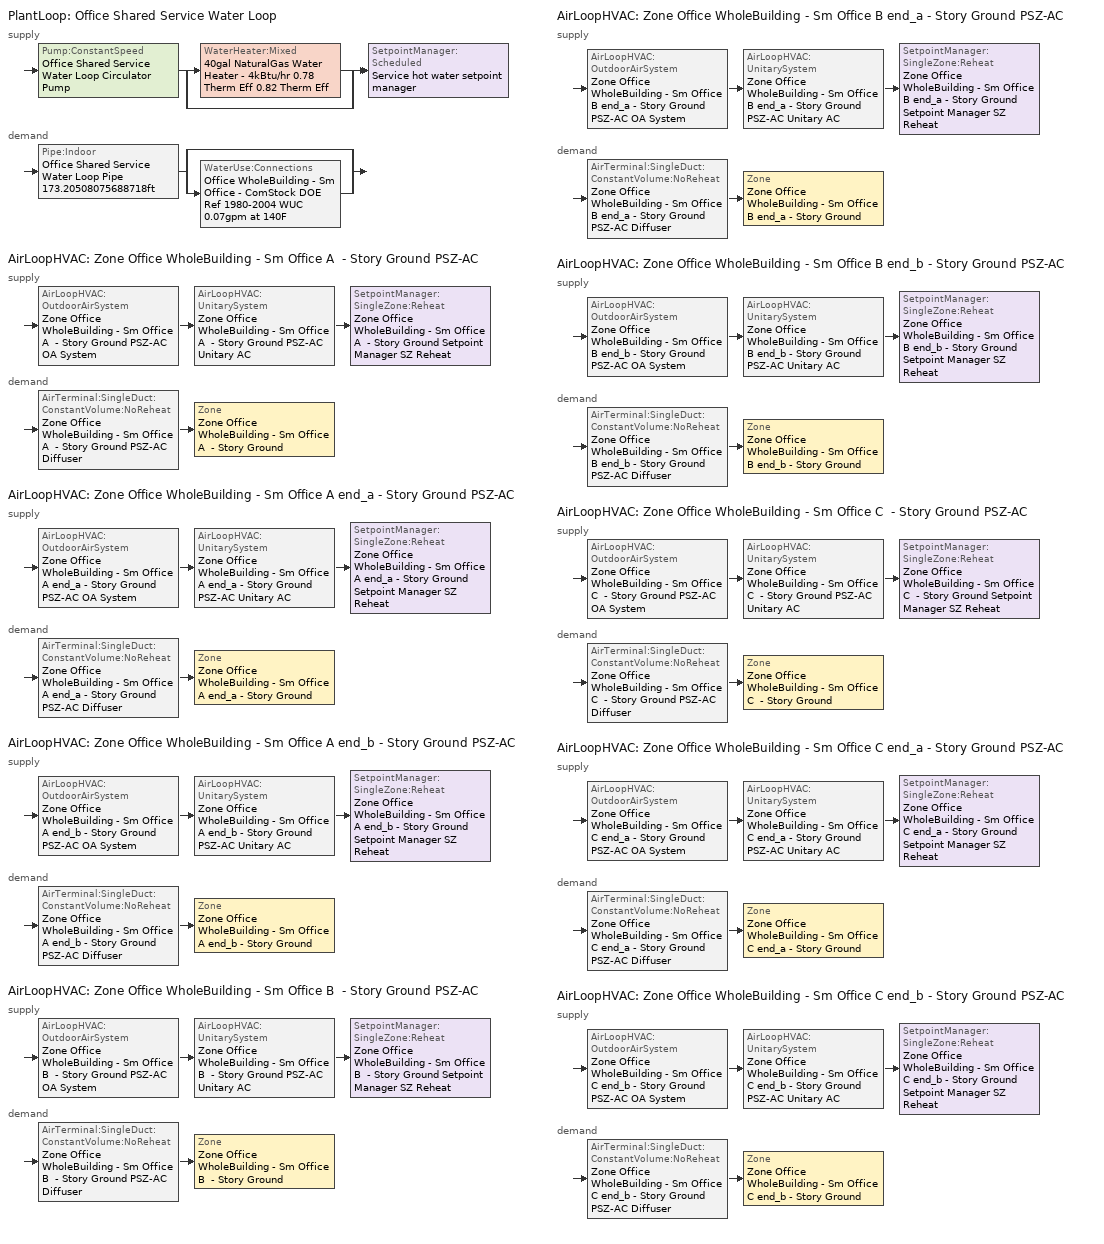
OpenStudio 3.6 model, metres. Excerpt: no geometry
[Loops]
PlantLoop 'Office Shared Service Water Loop'
 supply: Pump:ConstantSpeed 'Office Shared Service Water Loop Circulator Pump' > split
  | WaterHeater:Mixed '40gal NaturalGas Water Heater - 4kBtu/hr 0.78 Therm Eff 0.82 Therm Eff'
  | bypass
  join > SetpointManager:Scheduled 'Service hot water setpoint manager'
 demand: Pipe:Indoor 'Office Shared Service Water Loop Pipe 173.20508075688718ft' > split
  | bypass
  | WaterUse:Connections 'Office WholeBuilding - Sm Office - ComStock DOE Ref 1980-2004 WUC 0.07gpm at 140F'
AirLoopHVAC 'Zone Office WholeBuilding - Sm Office A  - Story Ground PSZ-AC'
 supply: AirLoopHVAC:OutdoorAirSystem 'Zone Office WholeBuilding - Sm Office A  - Story Ground PSZ-AC OA System' > AirLoopHVAC:UnitarySystem 'Zone Office WholeBuilding - Sm Office A  - Story Ground PSZ-AC Unitary AC' > SetpointManager:SingleZone:Reheat 'Zone Office WholeBuilding - Sm Office A  - Story Ground Setpoint Manager SZ Reheat'
 demand: AirTerminal:SingleDuct:ConstantVolume:NoReheat 'Zone Office WholeBuilding - Sm Office A  - Story Ground PSZ-AC Diffuser' > Zone 'Zone Office WholeBuilding - Sm Office A  - Story Ground'
AirLoopHVAC 'Zone Office WholeBuilding - Sm Office A end_a - Story Ground PSZ-AC'
 supply: AirLoopHVAC:OutdoorAirSystem 'Zone Office WholeBuilding - Sm Office A end_a - Story Ground PSZ-AC OA System' > AirLoopHVAC:UnitarySystem 'Zone Office WholeBuilding - Sm Office A end_a - Story Ground PSZ-AC Unitary AC' > SetpointManager:SingleZone:Reheat 'Zone Office WholeBuilding - Sm Office A end_a - Story Ground Setpoint Manager SZ Reheat'
 demand: AirTerminal:SingleDuct:ConstantVolume:NoReheat 'Zone Office WholeBuilding - Sm Office A end_a - Story Ground PSZ-AC Diffuser' > Zone 'Zone Office WholeBuilding - Sm Office A end_a - Story Ground'
AirLoopHVAC 'Zone Office WholeBuilding - Sm Office A end_b - Story Ground PSZ-AC'
 supply: AirLoopHVAC:OutdoorAirSystem 'Zone Office WholeBuilding - Sm Office A end_b - Story Ground PSZ-AC OA System' > AirLoopHVAC:UnitarySystem 'Zone Office WholeBuilding - Sm Office A end_b - Story Ground PSZ-AC Unitary AC' > SetpointManager:SingleZone:Reheat 'Zone Office WholeBuilding - Sm Office A end_b - Story Ground Setpoint Manager SZ Reheat'
 demand: AirTerminal:SingleDuct:ConstantVolume:NoReheat 'Zone Office WholeBuilding - Sm Office A end_b - Story Ground PSZ-AC Diffuser' > Zone 'Zone Office WholeBuilding - Sm Office A end_b - Story Ground'
AirLoopHVAC 'Zone Office WholeBuilding - Sm Office B  - Story Ground PSZ-AC'
 supply: AirLoopHVAC:OutdoorAirSystem 'Zone Office WholeBuilding - Sm Office B  - Story Ground PSZ-AC OA System' > AirLoopHVAC:UnitarySystem 'Zone Office WholeBuilding - Sm Office B  - Story Ground PSZ-AC Unitary AC' > SetpointManager:SingleZone:Reheat 'Zone Office WholeBuilding - Sm Office B  - Story Ground Setpoint Manager SZ Reheat'
 demand: AirTerminal:SingleDuct:ConstantVolume:NoReheat 'Zone Office WholeBuilding - Sm Office B  - Story Ground PSZ-AC Diffuser' > Zone 'Zone Office WholeBuilding - Sm Office B  - Story Ground'
AirLoopHVAC 'Zone Office WholeBuilding - Sm Office B end_a - Story Ground PSZ-AC'
 supply: AirLoopHVAC:OutdoorAirSystem 'Zone Office WholeBuilding - Sm Office B end_a - Story Ground PSZ-AC OA System' > AirLoopHVAC:UnitarySystem 'Zone Office WholeBuilding - Sm Office B end_a - Story Ground PSZ-AC Unitary AC' > SetpointManager:SingleZone:Reheat 'Zone Office WholeBuilding - Sm Office B end_a - Story Ground Setpoint Manager SZ Reheat'
 demand: AirTerminal:SingleDuct:ConstantVolume:NoReheat 'Zone Office WholeBuilding - Sm Office B end_a - Story Ground PSZ-AC Diffuser' > Zone 'Zone Office WholeBuilding - Sm Office B end_a - Story Ground'
AirLoopHVAC 'Zone Office WholeBuilding - Sm Office B end_b - Story Ground PSZ-AC'
 supply: AirLoopHVAC:OutdoorAirSystem 'Zone Office WholeBuilding - Sm Office B end_b - Story Ground PSZ-AC OA System' > AirLoopHVAC:UnitarySystem 'Zone Office WholeBuilding - Sm Office B end_b - Story Ground PSZ-AC Unitary AC' > SetpointManager:SingleZone:Reheat 'Zone Office WholeBuilding - Sm Office B end_b - Story Ground Setpoint Manager SZ Reheat'
 demand: AirTerminal:SingleDuct:ConstantVolume:NoReheat 'Zone Office WholeBuilding - Sm Office B end_b - Story Ground PSZ-AC Diffuser' > Zone 'Zone Office WholeBuilding - Sm Office B end_b - Story Ground'
AirLoopHVAC 'Zone Office WholeBuilding - Sm Office C  - Story Ground PSZ-AC'
 supply: AirLoopHVAC:OutdoorAirSystem 'Zone Office WholeBuilding - Sm Office C  - Story Ground PSZ-AC OA System' > AirLoopHVAC:UnitarySystem 'Zone Office WholeBuilding - Sm Office C  - Story Ground PSZ-AC Unitary AC' > SetpointManager:SingleZone:Reheat 'Zone Office WholeBuilding - Sm Office C  - Story Ground Setpoint Manager SZ Reheat'
 demand: AirTerminal:SingleDuct:ConstantVolume:NoReheat 'Zone Office WholeBuilding - Sm Office C  - Story Ground PSZ-AC Diffuser' > Zone 'Zone Office WholeBuilding - Sm Office C  - Story Ground'
AirLoopHVAC 'Zone Office WholeBuilding - Sm Office C end_a - Story Ground PSZ-AC'
 supply: AirLoopHVAC:OutdoorAirSystem 'Zone Office WholeBuilding - Sm Office C end_a - Story Ground PSZ-AC OA System' > AirLoopHVAC:UnitarySystem 'Zone Office WholeBuilding - Sm Office C end_a - Story Ground PSZ-AC Unitary AC' > SetpointManager:SingleZone:Reheat 'Zone Office WholeBuilding - Sm Office C end_a - Story Ground Setpoint Manager SZ Reheat'
 demand: AirTerminal:SingleDuct:ConstantVolume:NoReheat 'Zone Office WholeBuilding - Sm Office C end_a - Story Ground PSZ-AC Diffuser' > Zone 'Zone Office WholeBuilding - Sm Office C end_a - Story Ground'
AirLoopHVAC 'Zone Office WholeBuilding - Sm Office C end_b - Story Ground PSZ-AC'
 supply: AirLoopHVAC:OutdoorAirSystem 'Zone Office WholeBuilding - Sm Office C end_b - Story Ground PSZ-AC OA System' > AirLoopHVAC:UnitarySystem 'Zone Office WholeBuilding - Sm Office C end_b - Story Ground PSZ-AC Unitary AC' > SetpointManager:SingleZone:Reheat 'Zone Office WholeBuilding - Sm Office C end_b - Story Ground Setpoint Manager SZ Reheat'
 demand: AirTerminal:SingleDuct:ConstantVolume:NoReheat 'Zone Office WholeBuilding - Sm Office C end_b - Story Ground PSZ-AC Diffuser' > Zone 'Zone Office WholeBuilding - Sm Office C end_b - Story Ground'
[Construction]
Copper pipe 0.75in type L with 0.5in fiberglass batt: Fiberglass batt 0.5in, Copper pipe 0.75in type L
[Material] Roughness=Smooth; Thermal Absorptance=0.9; Solar Absorptance=0.7; Visible Absorptance=0.7
Name | Thickness {m} | Conductivity {W/m-K} | Density {kg/m3} | Specific Heat {J/kg-K}
Copper pipe 0.75in type L | 0.001143 | 386 | 8906.27 | 385.1856
Fiberglass batt 0.5in | 0.0127 | 0.0663448 | 11.2129 | 837.36
[Sizing:Zone] Zone Cooling Design Supply Air Temperature Input Method=SupplyAirTemperature; Zone Cooling Design Supply Air Temperature {C}=12.7778; Zone Cooling Design Supply Air Temperature Difference {deltaC}=11.11; Zone Heating Design Supply Air Temperature Input Method=SupplyAirTemperature; Zone Heating Design Supply Air Temperature {C}=50; Zone Heating Design Supply Air Temperature Difference {deltaC}=11.11; Zone Cooling Design Supply Air Humidity Ratio {kg-H2O/kg-air}=0.0085; Zone Heating Design Supply Air Humidity Ratio {kg-H2O/kg-air}=0.008; Cooling Design Air Flow Method=DesignDay; Heating Design Air Flow Method=DesignDay; Account for Dedicated Outdoor Air System=No; Dedicated Outdoor Air System Control Strategy=NeutralSupplyAir; Dedicated Outdoor Air Low Setpoint Temperature for Design {C}=autosize; Dedicated Outdoor Air High Setpoint Temperature for Design {C}=autosize; Zone Load Sizing Method=Sensible Load Only No Latent Load; Zone Latent Cooling Design Supply Air Humidity Ratio Input Method=HumidityRatioDifference; Zone Cooling Design Supply Air Humidity Ratio Difference {kgWater/kgDryAir}=0.005; Zone Latent Heating Design Supply Air Humidity Ratio Input Method=HumidityRatioDifference; Zone Humidification Design Supply Air Humidity Ratio Difference {kgWater/kgDryAir}=0.005
Zone Office WholeBuilding - Sm Office A end_a - Story Ground; Zone Office WholeBuilding - Sm Office B end_a - Story Ground; Zone Office WholeBuilding - Sm Office C end_a - Story Ground; Zone Office WholeBuilding - Sm Office A  - Story Ground; Zone Office WholeBuilding - Sm Office B  - Story Ground; Zone Office WholeBuilding - Sm Office C  - Story Ground; Zone Office WholeBuilding - Sm Office A end_b - Story Ground; Zone Office WholeBuilding - Sm Office B end_b - Story Ground; Zone Office WholeBuilding - Sm Office C end_b - Story Ground
[Zone equipment]
Zone Office WholeBuilding - Sm Office A end_a - Story Ground: Zone Office WholeBuilding - Sm Office A end_a - Story Ground PSZ-AC Diffuser
Zone Office WholeBuilding - Sm Office B end_a - Story Ground: Zone Office WholeBuilding - Sm Office B end_a - Story Ground PSZ-AC Diffuser
Zone Office WholeBuilding - Sm Office C end_a - Story Ground: Zone Office WholeBuilding - Sm Office C end_a - Story Ground PSZ-AC Diffuser
Zone Office WholeBuilding - Sm Office A  - Story Ground: Zone Office WholeBuilding - Sm Office A  - Story Ground PSZ-AC Diffuser
Zone Office WholeBuilding - Sm Office B  - Story Ground: Zone Office WholeBuilding - Sm Office B  - Story Ground PSZ-AC Diffuser
Zone Office WholeBuilding - Sm Office C  - Story Ground: Zone Office WholeBuilding - Sm Office C  - Story Ground PSZ-AC Diffuser
Zone Office WholeBuilding - Sm Office A end_b - Story Ground: Zone Office WholeBuilding - Sm Office A end_b - Story Ground PSZ-AC Diffuser
Zone Office WholeBuilding - Sm Office B end_b - Story Ground: Zone Office WholeBuilding - Sm Office B end_b - Story Ground PSZ-AC Diffuser
Zone Office WholeBuilding - Sm Office C end_b - Story Ground: Zone Office WholeBuilding - Sm Office C end_b - Story Ground PSZ-AC Diffuser
[WaterUse:Connections]
Office WholeBuilding - Sm Office - ComStock DOE Ref 1980-2004 WUC 0.07gpm at 140F: Drain Water Heat Exchanger Type=None; Drain Water Heat Exchanger Destination=Plant; Water Use Equipment Name 1=Office WholeBuilding - Sm Office - ComStock DOE Ref 1980-2004 Service Water Use 0.07gpm at 140F
[WaterUse:Equipment:Definition]
Office WholeBuilding - Sm Office - ComStock DOE Ref 1980-2004 Service Water Use Def 0.07gpm: Peak Flow Rate {m3/s}=4.30004e-06; Target Temperature Schedule=Mixed Water At Faucet Temp - 140F; Sensible Fraction Schedule=Fraction Sensible - 0.2; Latent Fraction Schedule=Fraction Latent - 0.05
[WaterUse:Equipment]
Office WholeBuilding - Sm Office - ComStock DOE Ref 1980-2004 Service Water Use 0.07gpm at 140F: Water Use Equipment Definition=Office WholeBuilding - Sm Office - ComStock DOE Ref 1980-2004 Service Water Use Def 0.07gpm; Flow Rate Fraction Schedule=OfficeSmall BLDG_SWH_SCH
[PlantLoop]
Office Shared Service Water Loop: Glycol Concentration=0; Maximum Loop Temperature {C}=60; Minimum Loop Temperature {C}=10; Plant Loop Volume {m3}=Autocalculate; Load Distribution Scheme=Optimal
[Sizing:Plant]
Office Shared Service Water Loop: Loop Type=Heating; Design Loop Exit Temperature {C}=60; Loop Design Temperature Difference {deltaC}=5; Sizing Option=NonCoincident; Zone Timesteps in Averaging Window=1; Coincident Sizing Factor Mode=None
[SetpointManager:Scheduled]
Service hot water setpoint manager: Control Variable=Temperature; Schedule=Service Water Loop Temp - 140F; Setpoint Node or NodeList=Office Shared Service Water Loop Supply Outlet Node
[Pump:ConstantSpeed]
Office Shared Service Water Loop Circulator Pump: Rated Flow Rate {m3/s}=autosize; Rated Pump Head {Pa}=29890.7; Rated Power Consumption {W}=autosize; Motor Efficiency=0.825; Fraction of Motor Inefficiencies to Fluid Stream=0; Pump Control Type=Intermittent; Design Power Sizing Method=PowerPerFlowPerPressure; Design Electric Power per Unit Flow Rate {W/(m3/s)}=348701.1; Design Shaft Power per Unit Flow Rate per Unit Head {W-s/m3-Pa}=1.28205
[WaterHeater:Mixed]
40gal NaturalGas Water Heater - 4kBtu/hr 0.78 Therm Eff 0.82 Therm Eff: Tank Volume {m3}=0.151416; Setpoint Temperature Schedule=Service Water Loop Temp - 140F; Deadband Temperature Difference {deltaC}=2; Maximum Temperature Limit {C}=60; Heater Control Type=Cycle; Heater Maximum Capacity {W}=1258.42; Heater Fuel Type=NaturalGas; Heater Thermal Efficiency=0.82; Off Cycle Parasitic Fuel Consumption Rate {W}=0; Off Cycle Parasitic Fuel Type=NaturalGas; Off Cycle Parasitic Heat Fraction to Tank=0; On Cycle Parasitic Fuel Consumption Rate {W}=0; On Cycle Parasitic Fuel Type=NaturalGas; On Cycle Parasitic Heat Fraction to Tank=0; Ambient Temperature Indicator=Schedule; Ambient Temperature Schedule=Water Heater Ambient Temp Schedule - 70.0f; Off Cycle Loss Coefficient to Ambient Temperature {W/K}=0.440263; On Cycle Loss Coefficient to Ambient Temperature {W/K}=0.440263; Use Side Effectiveness=1; Source Side Effectiveness=1; Use Side Design Flow Rate {m3/s}=autosize; Source Side Design Flow Rate {m3/s}=autosize; Indirect Water Heating Recovery Time {hr}=1.5; Source Side Flow Control Mode=IndirectHeatPrimarySetpoint
[WaterHeater:Sizing]
40gal NaturalGas Water Heater - 4kBtu/hr 0.78 Therm Eff 0.82 Therm Eff: Design Mode=PeakDraw; Time Storage Can Meet Peak Draw {hr}=0.538503; Time for Tank Recovery {hr}=0; Nominal Tank Volume for Autosizing Plant Connections {m3}=1
[Pipe:Indoor]
Office Shared Service Water Loop Pipe 173.20508075688718ft: Construction=Copper pipe 0.75in type L with 0.5in fiberglass batt; Environment Type=Schedule; Ambient Temperature Schedule=Temporary Pipe Indoor Ambient Temp 89.6F; Ambient Air Velocity Schedule=Office Shared Service Water Loop Piping Air Velocity - 0.67mph; Pipe Inside Diameter {m}=0.019939; Pipe Length {m}=52.7929
[AirLoopHVAC] Design Supply Air Flow Rate {m3/s}=autosize; Design Return Air Flow Fraction of Supply Air Flow=1
Name | Availability Schedule
Zone Office WholeBuilding - Sm Office A  - Story Ground PSZ-AC | Zone Office WholeBuilding - Sm Office A  - Story Ground PSZ-AC_constant_night_fan_schedule
Zone Office WholeBuilding - Sm Office A end_a - Story Ground PSZ-AC | Zone Office WholeBuilding - Sm Office A end_a - Story Ground PSZ-AC_constant_night_fan_schedule
Zone Office WholeBuilding - Sm Office A end_b - Story Ground PSZ-AC | Zone Office WholeBuilding - Sm Office A end_b - Story Ground PSZ-AC_constant_night_fan_schedule
Zone Office WholeBuilding - Sm Office B  - Story Ground PSZ-AC | Zone Office WholeBuilding - Sm Office B  - Story Ground PSZ-AC_constant_night_fan_schedule
Zone Office WholeBuilding - Sm Office B end_a - Story Ground PSZ-AC | Zone Office WholeBuilding - Sm Office B end_a - Story Ground PSZ-AC_constant_night_fan_schedule
Zone Office WholeBuilding - Sm Office B end_b - Story Ground PSZ-AC | Zone Office WholeBuilding - Sm Office B end_b - Story Ground PSZ-AC_constant_night_fan_schedule
Zone Office WholeBuilding - Sm Office C  - Story Ground PSZ-AC | Zone Office WholeBuilding - Sm Office C  - Story Ground PSZ-AC_constant_night_fan_schedule
Zone Office WholeBuilding - Sm Office C end_a - Story Ground PSZ-AC | Zone Office WholeBuilding - Sm Office C end_a - Story Ground PSZ-AC_constant_night_fan_schedule
Zone Office WholeBuilding - Sm Office C end_b - Story Ground PSZ-AC | Zone Office WholeBuilding - Sm Office C end_b - Story Ground PSZ-AC_constant_night_fan_schedule
[Sizing:System] Type of Load to Size On=Sensible; Design Outdoor Air Flow Rate {m3/s}=Autosize; Central Heating Maximum System Air Flow Ratio=1; Preheat Design Temperature {C}=7.22222; Preheat Design Humidity Ratio {kg-H2O/kg-Air}=0.008; Precool Design Temperature {C}=12.7778; Precool Design Humidity Ratio {kg-H2O/kg-Air}=0.008; Central Cooling Design Supply Air Temperature {C}=12.7778; Central Heating Design Supply Air Temperature {C}=50; Sizing Option=Coincident; 100% Outdoor Air in Cooling=No; 100% Outdoor Air in Heating=No; Central Cooling Design Supply Air Humidity Ratio {kg-H2O/kg-Air}=0.0085; Central Heating Design Supply Air Humidity Ratio {kg-H2O/kg-Air}=0.008; Cooling Design Air Flow Method=DesignDay; Heating Design Air Flow Method=DesignDay; System Outdoor Air Method=ZoneSum; Zone Maximum Outdoor Air Fraction=1; Cooling Supply Air Flow Rate Per Floor Area {m3/s-m2}=0.00996765; Cooling Fraction of Autosized Cooling Supply Air Flow Rate=1; Cooling Supply Air Flow Rate Per Unit Cooling Capacity {m3/s-W}=3.94755e-05; Heating Supply Air Flow Rate Per Floor Area {m3/s-m2}=0.00996765; Heating Fraction of Autosized Heating Supply Air Flow Rate=1; Heating Fraction of Autosized Cooling Supply Air Flow Rate=1; Heating Supply Air Flow Rate Per Unit Heating Capacity {m3/s-W}=3.15882e-05; Cooling Design Capacity Method=CoolingDesignCapacity; Cooling Design Capacity {W}=autosize; Cooling Design Capacity Per Floor Area {W/m2}=234.7; Fraction of Autosized Cooling Design Capacity=1; Heating Design Capacity Method=HeatingDesignCapacity; Heating Design Capacity {W}=autosize; Heating Design Capacity Per Floor Area {W/m2}=157; Fraction of Autosized Heating Design Capacity=1; Central Cooling Capacity Control Method=OnOff; Occupant Diversity=autosize
Zone Office WholeBuilding - Sm Office A  - Story Ground PSZ-AC; Zone Office WholeBuilding - Sm Office A end_a - Story Ground PSZ-AC; Zone Office WholeBuilding - Sm Office A end_b - Story Ground PSZ-AC; Zone Office WholeBuilding - Sm Office B  - Story Ground PSZ-AC; Zone Office WholeBuilding - Sm Office B end_a - Story Ground PSZ-AC; Zone Office WholeBuilding - Sm Office B end_b - Story Ground PSZ-AC; Zone Office WholeBuilding - Sm Office C  - Story Ground PSZ-AC; Zone Office WholeBuilding - Sm Office C end_a - Story Ground PSZ-AC; Zone Office WholeBuilding - Sm Office C end_b - Story Ground PSZ-AC
[SetpointManager:SingleZone:Reheat] Minimum Supply Air Temperature {C}=12.7778; Maximum Supply Air Temperature {C}=50
Name | Control Zone | Setpoint Node or NodeList
Zone Office WholeBuilding - Sm Office A  - Story Ground Setpoint Manager SZ Reheat | Zone Office WholeBuilding - Sm Office A  - Story Ground | Zone Office WholeBuilding - Sm Office A  - Story Ground PSZ-AC Supply Outlet Node
Zone Office WholeBuilding - Sm Office A end_a - Story Ground Setpoint Manager SZ Reheat | Zone Office WholeBuilding - Sm Office A end_a - Story Ground | Zone Office WholeBuilding - Sm Office A end_a - Story Ground PSZ-AC Supply Outlet Node
Zone Office WholeBuilding - Sm Office A end_b - Story Ground Setpoint Manager SZ Reheat | Zone Office WholeBuilding - Sm Office A end_b - Story Ground | Zone Office WholeBuilding - Sm Office A end_b - Story Ground PSZ-AC Supply Outlet Node
Zone Office WholeBuilding - Sm Office B  - Story Ground Setpoint Manager SZ Reheat | Zone Office WholeBuilding - Sm Office B  - Story Ground | Zone Office WholeBuilding - Sm Office B  - Story Ground PSZ-AC Supply Outlet Node
Zone Office WholeBuilding - Sm Office B end_a - Story Ground Setpoint Manager SZ Reheat | Zone Office WholeBuilding - Sm Office B end_a - Story Ground | Zone Office WholeBuilding - Sm Office B end_a - Story Ground PSZ-AC Supply Outlet Node
Zone Office WholeBuilding - Sm Office B end_b - Story Ground Setpoint Manager SZ Reheat | Zone Office WholeBuilding - Sm Office B end_b - Story Ground | Zone Office WholeBuilding - Sm Office B end_b - Story Ground PSZ-AC Supply Outlet Node
Zone Office WholeBuilding - Sm Office C  - Story Ground Setpoint Manager SZ Reheat | Zone Office WholeBuilding - Sm Office C  - Story Ground | Zone Office WholeBuilding - Sm Office C  - Story Ground PSZ-AC Supply Outlet Node
Zone Office WholeBuilding - Sm Office C end_a - Story Ground Setpoint Manager SZ Reheat | Zone Office WholeBuilding - Sm Office C end_a - Story Ground | Zone Office WholeBuilding - Sm Office C end_a - Story Ground PSZ-AC Supply Outlet Node
Zone Office WholeBuilding - Sm Office C end_b - Story Ground Setpoint Manager SZ Reheat | Zone Office WholeBuilding - Sm Office C end_b - Story Ground | Zone Office WholeBuilding - Sm Office C end_b - Story Ground PSZ-AC Supply Outlet Node
[Coil:Heating:Gas] Availability Schedule=Always On Discrete; Gas Burner Efficiency=0.8; Nominal Capacity {W}=AutoSize; Parasitic Electric Load {W}=0; Parasitic Gas Load {W}=0
Zone Office WholeBuilding - Sm Office A  - Story Ground PSZ-AC Gas Htg Coil 54kBtu/hr 0.8 Thermal Eff; Zone Office WholeBuilding - Sm Office A end_a - Story Ground PSZ-AC Gas Htg Coil 17kBtu/hr 0.8 Thermal Eff; Zone Office WholeBuilding - Sm Office A end_b - Story Ground PSZ-AC Gas Htg Coil 16kBtu/hr 0.8 Thermal Eff; Zone Office WholeBuilding - Sm Office B  - Story Ground PSZ-AC Gas Htg Coil 163kBtu/hr 0.8 Thermal Eff; Zone Office WholeBuilding - Sm Office B end_a - Story Ground PSZ-AC Gas Htg Coil 55kBtu/hr 0.8 Thermal Eff; Zone Office WholeBuilding - Sm Office B end_b - Story Ground PSZ-AC Gas Htg Coil 51kBtu/hr 0.8 Thermal Eff; Zone Office WholeBuilding - Sm Office C  - Story Ground PSZ-AC Gas Htg Coil 52kBtu/hr 0.8 Thermal Eff; Zone Office WholeBuilding - Sm Office C end_a - Story Ground PSZ-AC Gas Htg Coil 17kBtu/hr 0.8 Thermal Eff; Zone Office WholeBuilding - Sm Office C end_b - Story Ground PSZ-AC Gas Htg Coil 16kBtu/hr 0.8 Thermal Eff
[Coil:Heating:Electric] Availability Schedule=Always Off Discrete; Efficiency=1; Nominal Capacity {W}=0
Zone Office WholeBuilding - Sm Office A  - Story Ground PSZ-AC No Heat; Zone Office WholeBuilding - Sm Office A end_a - Story Ground PSZ-AC No Heat; Zone Office WholeBuilding - Sm Office A end_b - Story Ground PSZ-AC No Heat; Zone Office WholeBuilding - Sm Office B  - Story Ground PSZ-AC No Heat; Zone Office WholeBuilding - Sm Office B end_a - Story Ground PSZ-AC No Heat; Zone Office WholeBuilding - Sm Office B end_b - Story Ground PSZ-AC No Heat; Zone Office WholeBuilding - Sm Office C  - Story Ground PSZ-AC No Heat; Zone Office WholeBuilding - Sm Office C end_a - Story Ground PSZ-AC No Heat; Zone Office WholeBuilding - Sm Office C end_b - Story Ground PSZ-AC No Heat
[Coil:Cooling:DX:SingleSpeed] Availability Schedule=Always On Discrete; Rated Total Cooling Capacity {W}=autosize; Rated Sensible Heat Ratio=autosize; Rated Air Flow Rate {m3/s}=autosize; Rated Evaporator Fan Power Per Volume Flow Rate 2017 {W/(m3/s)}=773.3; Rated Evaporator Fan Power Per Volume Flow Rate 2023 {W/(m3/s)}=934.4; Total Cooling Capacity Function of Temperature Curve=CoilClgDXQRatio_fTwbToadbSI; Total Cooling Capacity Function of Flow Fraction Curve=CoilClgDXSnglQRatio_fCFMRatio; Energy Input Ratio Function of Temperature Curve=CoilClgDXEIRRatio_fTwbToadbSI; Energy Input Ratio Function of Flow Fraction Curve=CoilClgDXSnglEIRRatio_fCFMRatio; Part Load Fraction Correlation Curve=CoilClgDXEIRRatio_fQFrac; Minimum Outdoor Dry-Bulb Temperature for Compressor Operation {C}=-25; Nominal Time for Condensate Removal to Begin {s}=0; Ratio of Initial Moisture Evaporation Rate and Steady State Latent Capacity=0; Maximum Cycling Rate {cycles/hr}=0; Latent Capacity Time Constant {s}=0; Condenser Type=AirCooled; Evaporative Condenser Effectiveness=0.9; Evaporative Condenser Air Flow Rate {m3/s}=autosize; Evaporative Condenser Pump Rated Power Consumption {W}=autosize; Crankcase Heater Capacity {W}=0; Maximum Outdoor Dry-Bulb Temperature for Crankcase Heater Operation {C}=10; Basin Heater Capacity {W/K}=0; Basin Heater Setpoint Temperature {C}=2
Name | Rated COP {W/W}
Zone Office WholeBuilding - Sm Office A  - Story Ground PSZ-AC 1spd DX AC Clg Coil 30kBtu/hr 9.7SEER 31kBtu/hr 13.0SEER; Zone Office WholeBuilding - Sm Office A end_a - Story Ground PSZ-AC 1spd DX AC Clg Coil 9kBtu/hr 9.7SEER 10kBtu/hr 13.0SEER; Zone Office WholeBuilding - Sm Office A end_b - Story Ground PSZ-AC 1spd DX AC Clg Coil 9kBtu/hr 9.7SEER 9kBtu/hr 13.0SEER; Zone Office WholeBuilding - Sm Office B end_a - Story Ground PSZ-AC 1spd DX AC Clg Coil 30kBtu/hr 9.7SEER 31kBtu/hr 13.0SEER; Zone Office WholeBuilding - Sm Office B end_b - Story Ground PSZ-AC 1spd DX AC Clg Coil 29kBtu/hr 9.7SEER 30kBtu/hr 13.0SEER; Zone Office WholeBuilding - Sm Office C  - Story Ground PSZ-AC 1spd DX AC Clg Coil 29kBtu/hr 9.7SEER 30kBtu/hr 13.0SEER; Zone Office WholeBuilding - Sm Office C end_a - Story Ground PSZ-AC 1spd DX AC Clg Coil 9kBtu/hr 9.7SEER 10kBtu/hr 13.0SEER; Zone Office WholeBuilding - Sm Office C end_b - Story Ground PSZ-AC 1spd DX AC Clg Coil 9kBtu/hr 9.7SEER 9kBtu/hr 13.0SEER | 3.91157
Zone Office WholeBuilding - Sm Office B  - Story Ground PSZ-AC 1spd DX AC Clg Coil 91kBtu/hr 8.9EER 98kBtu/hr 10.1EER | 3.49917
[Fan:OnOff] Availability Schedule=Always On Discrete; Pressure Rise {Pa}=622.722; Maximum Flow Rate {m3/s}=autosize; Motor In Airstream Fraction=1
Name | Fan Total Efficiency | Motor Efficiency | Fan Power Ratio Function of Speed Ratio Curve | Fan Efficiency Ratio Function of Speed Ratio Curve
Zone Office WholeBuilding - Sm Office A  - Story Ground PSZ-AC Fan | 0.53625 | 0.825 | Fan On Off Power Curve | Fan On Off Efficiency Curve
Zone Office WholeBuilding - Sm Office A end_a - Story Ground PSZ-AC Fan | 0.53625 | 0.825 | Fan On Off Power Curve 1 | Fan On Off Efficiency Curve 1
Zone Office WholeBuilding - Sm Office A end_b - Story Ground PSZ-AC Fan | 0.53625 | 0.825 | Fan On Off Power Curve 2 | Fan On Off Efficiency Curve 2
Zone Office WholeBuilding - Sm Office B  - Story Ground PSZ-AC Fan | 0.546 | 0.84 | Fan On Off Power Curve 3 | Fan On Off Efficiency Curve 3
Zone Office WholeBuilding - Sm Office B end_a - Story Ground PSZ-AC Fan | 0.53625 | 0.825 | Fan On Off Power Curve 4 | Fan On Off Efficiency Curve 4
Zone Office WholeBuilding - Sm Office B end_b - Story Ground PSZ-AC Fan | 0.53625 | 0.825 | Fan On Off Power Curve 5 | Fan On Off Efficiency Curve 5
Zone Office WholeBuilding - Sm Office C  - Story Ground PSZ-AC Fan | 0.53625 | 0.825 | Fan On Off Power Curve 6 | Fan On Off Efficiency Curve 6
Zone Office WholeBuilding - Sm Office C end_a - Story Ground PSZ-AC Fan | 0.53625 | 0.825 | Fan On Off Power Curve 7 | Fan On Off Efficiency Curve 7
Zone Office WholeBuilding - Sm Office C end_b - Story Ground PSZ-AC Fan | 0.53625 | 0.825 | Fan On Off Power Curve 8 | Fan On Off Efficiency Curve 8
[AirLoopHVAC:UnitarySystem] Control Type=Load; Dehumidification Control Type=None; Availability Schedule=Always On Discrete; Fan Placement=DrawThrough; DX Heating Coil Sizing Ratio=1; Use DOAS DX Cooling Coil=No; DOAS DX Cooling Coil Leaving Minimum Air Temperature {C}=2; Latent Load Control=SensibleOnlyLoadControl; Supply Air Flow Rate During Cooling Operation {m3/s}=Autosize; Supply Air Flow Rate During Heating Operation {m3/s}=Autosize; Supply Air Flow Rate When No Cooling or Heating is Required {m3/s}=Autosize; Maximum Supply Air Temperature {C}=80; Maximum Outdoor Dry-Bulb Temperature for Supplemental Heater Operation {C}=21; Maximum Cycling Rate {cycles/hr}=2.5; Heat Pump Time Constant {s}=60; Fraction of On-Cycle Power Use=0.01; Heat Pump Fan Delay Time {s}=60; Ancilliary On-Cycle Electric Power {W}=0; Ancilliary Off-Cycle Electric Power {W}=0
Name | Controlling Zone or Thermostat Location | Supply Fan | Supply Air Fan Operating Mode Schedule | Heating Coil | Cooling Coil | Supplemental Heating Coil
Zone Office WholeBuilding - Sm Office A  - Story Ground PSZ-AC Unitary AC | Zone Office WholeBuilding - Sm Office A  - Story Ground | Zone Office WholeBuilding - Sm Office A  - Story Ground PSZ-AC Fan | Zone Office WholeBuilding - Sm Office A  - Story Ground PSZ-AC_constant_night_fan_schedule | Zone Office WholeBuilding - Sm Office A  - Story Ground PSZ-AC Gas Htg Coil 54kBtu/hr 0.8 Thermal Eff | Zone Office WholeBuilding - Sm Office A  - Story Ground PSZ-AC 1spd DX AC Clg Coil 30kBtu/hr 9.7SEER 31kBtu/hr 13.0SEER | Zone Office WholeBuilding - Sm Office A  - Story Ground PSZ-AC No Heat
Zone Office WholeBuilding - Sm Office A end_a - Story Ground PSZ-AC Unitary AC | Zone Office WholeBuilding - Sm Office A end_a - Story Ground | Zone Office WholeBuilding - Sm Office A end_a - Story Ground PSZ-AC Fan | Zone Office WholeBuilding - Sm Office A end_a - Story Ground PSZ-AC_constant_night_fan_schedule | Zone Office WholeBuilding - Sm Office A end_a - Story Ground PSZ-AC Gas Htg Coil 17kBtu/hr 0.8 Thermal Eff | Zone Office WholeBuilding - Sm Office A end_a - Story Ground PSZ-AC 1spd DX AC Clg Coil 9kBtu/hr 9.7SEER 10kBtu/hr 13.0SEER | Zone Office WholeBuilding - Sm Office A end_a - Story Ground PSZ-AC No Heat
Zone Office WholeBuilding - Sm Office A end_b - Story Ground PSZ-AC Unitary AC | Zone Office WholeBuilding - Sm Office A end_b - Story Ground | Zone Office WholeBuilding - Sm Office A end_b - Story Ground PSZ-AC Fan | Zone Office WholeBuilding - Sm Office A end_b - Story Ground PSZ-AC_constant_night_fan_schedule | Zone Office WholeBuilding - Sm Office A end_b - Story Ground PSZ-AC Gas Htg Coil 16kBtu/hr 0.8 Thermal Eff | Zone Office WholeBuilding - Sm Office A end_b - Story Ground PSZ-AC 1spd DX AC Clg Coil 9kBtu/hr 9.7SEER 9kBtu/hr 13.0SEER | Zone Office WholeBuilding - Sm Office A end_b - Story Ground PSZ-AC No Heat
Zone Office WholeBuilding - Sm Office B  - Story Ground PSZ-AC Unitary AC | Zone Office WholeBuilding - Sm Office B  - Story Ground | Zone Office WholeBuilding - Sm Office B  - Story Ground PSZ-AC Fan | Zone Office WholeBuilding - Sm Office B  - Story Ground PSZ-AC_constant_night_fan_schedule | Zone Office WholeBuilding - Sm Office B  - Story Ground PSZ-AC Gas Htg Coil 163kBtu/hr 0.8 Thermal Eff | Zone Office WholeBuilding - Sm Office B  - Story Ground PSZ-AC 1spd DX AC Clg Coil 91kBtu/hr 8.9EER 98kBtu/hr 10.1EER | Zone Office WholeBuilding - Sm Office B  - Story Ground PSZ-AC No Heat
Zone Office WholeBuilding - Sm Office B end_a - Story Ground PSZ-AC Unitary AC | Zone Office WholeBuilding - Sm Office B end_a - Story Ground | Zone Office WholeBuilding - Sm Office B end_a - Story Ground PSZ-AC Fan | Zone Office WholeBuilding - Sm Office B end_a - Story Ground PSZ-AC_constant_night_fan_schedule | Zone Office WholeBuilding - Sm Office B end_a - Story Ground PSZ-AC Gas Htg Coil 55kBtu/hr 0.8 Thermal Eff | Zone Office WholeBuilding - Sm Office B end_a - Story Ground PSZ-AC 1spd DX AC Clg Coil 30kBtu/hr 9.7SEER 31kBtu/hr 13.0SEER | Zone Office WholeBuilding - Sm Office B end_a - Story Ground PSZ-AC No Heat
Zone Office WholeBuilding - Sm Office B end_b - Story Ground PSZ-AC Unitary AC | Zone Office WholeBuilding - Sm Office B end_b - Story Ground | Zone Office WholeBuilding - Sm Office B end_b - Story Ground PSZ-AC Fan | Zone Office WholeBuilding - Sm Office B end_b - Story Ground PSZ-AC_constant_night_fan_schedule | Zone Office WholeBuilding - Sm Office B end_b - Story Ground PSZ-AC Gas Htg Coil 51kBtu/hr 0.8 Thermal Eff | Zone Office WholeBuilding - Sm Office B end_b - Story Ground PSZ-AC 1spd DX AC Clg Coil 29kBtu/hr 9.7SEER 30kBtu/hr 13.0SEER | Zone Office WholeBuilding - Sm Office B end_b - Story Ground PSZ-AC No Heat
Zone Office WholeBuilding - Sm Office C  - Story Ground PSZ-AC Unitary AC | Zone Office WholeBuilding - Sm Office C  - Story Ground | Zone Office WholeBuilding - Sm Office C  - Story Ground PSZ-AC Fan | Zone Office WholeBuilding - Sm Office C  - Story Ground PSZ-AC_constant_night_fan_schedule | Zone Office WholeBuilding - Sm Office C  - Story Ground PSZ-AC Gas Htg Coil 52kBtu/hr 0.8 Thermal Eff | Zone Office WholeBuilding - Sm Office C  - Story Ground PSZ-AC 1spd DX AC Clg Coil 29kBtu/hr 9.7SEER 30kBtu/hr 13.0SEER | Zone Office WholeBuilding - Sm Office C  - Story Ground PSZ-AC No Heat
Zone Office WholeBuilding - Sm Office C end_a - Story Ground PSZ-AC Unitary AC | Zone Office WholeBuilding - Sm Office C end_a - Story Ground | Zone Office WholeBuilding - Sm Office C end_a - Story Ground PSZ-AC Fan | Zone Office WholeBuilding - Sm Office C end_a - Story Ground PSZ-AC_constant_night_fan_schedule | Zone Office WholeBuilding - Sm Office C end_a - Story Ground PSZ-AC Gas Htg Coil 17kBtu/hr 0.8 Thermal Eff | Zone Office WholeBuilding - Sm Office C end_a - Story Ground PSZ-AC 1spd DX AC Clg Coil 9kBtu/hr 9.7SEER 10kBtu/hr 13.0SEER | Zone Office WholeBuilding - Sm Office C end_a - Story Ground PSZ-AC No Heat
Zone Office WholeBuilding - Sm Office C end_b - Story Ground PSZ-AC Unitary AC | Zone Office WholeBuilding - Sm Office C end_b - Story Ground | Zone Office WholeBuilding - Sm Office C end_b - Story Ground PSZ-AC Fan | Zone Office WholeBuilding - Sm Office C end_b - Story Ground PSZ-AC_constant_night_fan_schedule | Zone Office WholeBuilding - Sm Office C end_b - Story Ground PSZ-AC Gas Htg Coil 16kBtu/hr 0.8 Thermal Eff | Zone Office WholeBuilding - Sm Office C end_b - Story Ground PSZ-AC 1spd DX AC Clg Coil 9kBtu/hr 9.7SEER 9kBtu/hr 13.0SEER | Zone Office WholeBuilding - Sm Office C end_b - Story Ground PSZ-AC No Heat
[Controller:OutdoorAir] Minimum Outdoor Air Flow Rate {m3/s}=autosize; Maximum Outdoor Air Flow Rate {m3/s}=Autosize; Economizer Control Type=FixedDryBulb; Economizer Control Action Type=ModulateFlow; Economizer Maximum Limit Dry-Bulb Temperature {C}=28; Economizer Maximum Limit Enthalpy {J/kg}=64000; Lockout Type=LockoutWithCompressor; Minimum Limit Type=FixedMinimum; High Humidity Control=No; Heat Recovery Bypass Control Type=BypassWhenWithinEconomizerLimits
Name | Minimum Outdoor Air Schedule | Maximum Fraction of Outdoor Air Schedule | Controller Mechanical Ventilation
Zone Office WholeBuilding - Sm Office A  - Story Ground PSZ-AC OA System Controller | Zone Office WholeBuilding - Sm Office A  - Story Ground PSZ-AC_night_ventcycle_schedule | ZoneOfficeWholeBuildingSmOfficeAStoryGroundPSZACmaxOASch | Controller Mechanical Ventilation 1
Zone Office WholeBuilding - Sm Office A end_a - Story Ground PSZ-AC OA System Controller | Zone Office WholeBuilding - Sm Office A end_a - Story Ground PSZ-AC_night_ventcycle_schedule | ZoneOfficeWholeBuildingSmOfficeAendaStoryGroundPSZACmaxOASch | Controller Mechanical Ventilation 2
Zone Office WholeBuilding - Sm Office A end_b - Story Ground PSZ-AC OA System Controller | Zone Office WholeBuilding - Sm Office A end_b - Story Ground PSZ-AC_night_ventcycle_schedule | ZoneOfficeWholeBuildingSmOfficeAendbStoryGroundPSZACmaxOASch | Controller Mechanical Ventilation 3
Zone Office WholeBuilding - Sm Office B  - Story Ground PSZ-AC OA System Controller | Zone Office WholeBuilding - Sm Office B  - Story Ground PSZ-AC_night_ventcycle_schedule | ZoneOfficeWholeBuildingSmOfficeBStoryGroundPSZACmaxOASch | Controller Mechanical Ventilation 4
Zone Office WholeBuilding - Sm Office B end_a - Story Ground PSZ-AC OA System Controller | Zone Office WholeBuilding - Sm Office B end_a - Story Ground PSZ-AC_night_ventcycle_schedule | ZoneOfficeWholeBuildingSmOfficeBendaStoryGroundPSZACmaxOASch | Controller Mechanical Ventilation 5
Zone Office WholeBuilding - Sm Office B end_b - Story Ground PSZ-AC OA System Controller | Zone Office WholeBuilding - Sm Office B end_b - Story Ground PSZ-AC_night_ventcycle_schedule | ZoneOfficeWholeBuildingSmOfficeBendbStoryGroundPSZACmaxOASch | Controller Mechanical Ventilation 6
Zone Office WholeBuilding - Sm Office C  - Story Ground PSZ-AC OA System Controller | Zone Office WholeBuilding - Sm Office C  - Story Ground PSZ-AC_night_ventcycle_schedule | ZoneOfficeWholeBuildingSmOfficeCStoryGroundPSZACmaxOASch | Controller Mechanical Ventilation 7
Zone Office WholeBuilding - Sm Office C end_a - Story Ground PSZ-AC OA System Controller | Zone Office WholeBuilding - Sm Office C end_a - Story Ground PSZ-AC_night_ventcycle_schedule | ZoneOfficeWholeBuildingSmOfficeCendaStoryGroundPSZACmaxOASch | Controller Mechanical Ventilation 8
Zone Office WholeBuilding - Sm Office C end_b - Story Ground PSZ-AC OA System Controller | Zone Office WholeBuilding - Sm Office C end_b - Story Ground PSZ-AC_night_ventcycle_schedule | ZoneOfficeWholeBuildingSmOfficeCendbStoryGroundPSZACmaxOASch | Controller Mechanical Ventilation 9
[Controller:MechanicalVentilation] Availability Schedule=Always On Discrete
Controller Mechanical Ventilation 1; Controller Mechanical Ventilation 2; Controller Mechanical Ventilation 3; Controller Mechanical Ventilation 4; Controller Mechanical Ventilation 5; Controller Mechanical Ventilation 6; Controller Mechanical Ventilation 7; Controller Mechanical Ventilation 8; Controller Mechanical Ventilation 9
[AirLoopHVAC:OutdoorAirSystem]
Name | Controller
Zone Office WholeBuilding - Sm Office A  - Story Ground PSZ-AC OA System | Zone Office WholeBuilding - Sm Office A  - Story Ground PSZ-AC OA System Controller
Zone Office WholeBuilding - Sm Office A end_a - Story Ground PSZ-AC OA System | Zone Office WholeBuilding - Sm Office A end_a - Story Ground PSZ-AC OA System Controller
Zone Office WholeBuilding - Sm Office A end_b - Story Ground PSZ-AC OA System | Zone Office WholeBuilding - Sm Office A end_b - Story Ground PSZ-AC OA System Controller
Zone Office WholeBuilding - Sm Office B  - Story Ground PSZ-AC OA System | Zone Office WholeBuilding - Sm Office B  - Story Ground PSZ-AC OA System Controller
Zone Office WholeBuilding - Sm Office B end_a - Story Ground PSZ-AC OA System | Zone Office WholeBuilding - Sm Office B end_a - Story Ground PSZ-AC OA System Controller
Zone Office WholeBuilding - Sm Office B end_b - Story Ground PSZ-AC OA System | Zone Office WholeBuilding - Sm Office B end_b - Story Ground PSZ-AC OA System Controller
Zone Office WholeBuilding - Sm Office C  - Story Ground PSZ-AC OA System | Zone Office WholeBuilding - Sm Office C  - Story Ground PSZ-AC OA System Controller
Zone Office WholeBuilding - Sm Office C end_a - Story Ground PSZ-AC OA System | Zone Office WholeBuilding - Sm Office C end_a - Story Ground PSZ-AC OA System Controller
Zone Office WholeBuilding - Sm Office C end_b - Story Ground PSZ-AC OA System | Zone Office WholeBuilding - Sm Office C end_b - Story Ground PSZ-AC OA System Controller
[AvailabilityManager:NightCycle] Applicability Schedule=Always On Discrete; Control Type=CycleOnAny; Thermostat Tolerance {deltaC}=1; Cycling Run Time {s}=1800
Availability Manager Night Cycle 1; Availability Manager Night Cycle 2; Availability Manager Night Cycle 3; Availability Manager Night Cycle 4; Availability Manager Night Cycle 5; Availability Manager Night Cycle 6; Availability Manager Night Cycle 7; Availability Manager Night Cycle 8; Availability Manager Night Cycle 9
[AirTerminal:SingleDuct:ConstantVolume:NoReheat] Availability Schedule=Always On Discrete; Maximum Air Flow Rate {m3/s}=AutoSize
Zone Office WholeBuilding - Sm Office A  - Story Ground PSZ-AC Diffuser; Zone Office WholeBuilding - Sm Office A end_a - Story Ground PSZ-AC Diffuser; Zone Office WholeBuilding - Sm Office A end_b - Story Ground PSZ-AC Diffuser; Zone Office WholeBuilding - Sm Office B  - Story Ground PSZ-AC Diffuser; Zone Office WholeBuilding - Sm Office B end_a - Story Ground PSZ-AC Diffuser; Zone Office WholeBuilding - Sm Office B end_b - Story Ground PSZ-AC Diffuser; Zone Office WholeBuilding - Sm Office C  - Story Ground PSZ-AC Diffuser; Zone Office WholeBuilding - Sm Office C end_a - Story Ground PSZ-AC Diffuser; Zone Office WholeBuilding - Sm Office C end_b - Story Ground PSZ-AC Diffuser
[Schedule:Ruleset]
OfficeSmall BLDG_SWH_SCH: Default Day Schedule=OfficeSmall BLDG_SWH_SCH Default; Summer Design Day Schedule=OfficeSmall BLDG_SWH_SCH Summer Design Day; Winter Design Day Schedule=OfficeSmall BLDG_SWH_SCH Winter Design Day
Fraction Sensible - 0.2: Default Day Schedule=Fraction Sensible - 0.2 Default
Fraction Latent - 0.05: Default Day Schedule=Fraction Latent - 0.05 Default
Mixed Water At Faucet Temp - 140F: Default Day Schedule=Mixed Water At Faucet Temp - 140F Default
Service Water Loop Temp - 140F: Default Day Schedule=Service Water Loop Temp - 140F Default
Water Heater Ambient Temp Schedule - 70.0f: Default Day Schedule=Water Heater Ambient Temp Schedule - 70.0f Default
Office Shared Service Water Loop Piping Air Velocity - 0.67mph: Default Day Schedule=Office Shared Service Water Loop Piping Air Velocity - 0.67mph Default
ZoneOfficeWholeBuildingSmOfficeAStoryGroundPSZACmaxOASch: Default Day Schedule=ZoneOfficeWholeBuildingSmOfficeAStoryGroundPSZACmaxOASchDefault
ZoneOfficeWholeBuildingSmOfficeAendaStoryGroundPSZACmaxOASch: Default Day Schedule=ZoneOfficeWholeBuildingSmOfficeAendaStoryGroundPSZACmaxOASchDefault
ZoneOfficeWholeBuildingSmOfficeAendbStoryGroundPSZACmaxOASch: Default Day Schedule=ZoneOfficeWholeBuildingSmOfficeAendbStoryGroundPSZACmaxOASchDefault
ZoneOfficeWholeBuildingSmOfficeBStoryGroundPSZACmaxOASch: Default Day Schedule=ZoneOfficeWholeBuildingSmOfficeBStoryGroundPSZACmaxOASchDefault
ZoneOfficeWholeBuildingSmOfficeBendaStoryGroundPSZACmaxOASch: Default Day Schedule=ZoneOfficeWholeBuildingSmOfficeBendaStoryGroundPSZACmaxOASchDefault
ZoneOfficeWholeBuildingSmOfficeBendbStoryGroundPSZACmaxOASch: Default Day Schedule=ZoneOfficeWholeBuildingSmOfficeBendbStoryGroundPSZACmaxOASchDefault
ZoneOfficeWholeBuildingSmOfficeCStoryGroundPSZACmaxOASch: Default Day Schedule=ZoneOfficeWholeBuildingSmOfficeCStoryGroundPSZACmaxOASchDefault
ZoneOfficeWholeBuildingSmOfficeCendaStoryGroundPSZACmaxOASch: Default Day Schedule=ZoneOfficeWholeBuildingSmOfficeCendaStoryGroundPSZACmaxOASchDefault
ZoneOfficeWholeBuildingSmOfficeCendbStoryGroundPSZACmaxOASch: Default Day Schedule=ZoneOfficeWholeBuildingSmOfficeCendbStoryGroundPSZACmaxOASchDefault
[Schedule:Day]
OfficeSmall BLDG_SWH_SCH Default; autogen OfficeSmall BLDG_SWH_SCH 1_day_sch: Yes, 24, 0, 0
OfficeSmall BLDG_SWH_SCH Winter Design Day; OfficeSmall BLDG_SWH_SCH Summer Design Day: 7, 0, 0, 8, 0, 0.27, 9, 0, 0.55, 11, 0, 0.64, 12, 0, 0.82, 13, 0, 1, 14, 0, 0.91, 16, 0, 0.55, 17, 0, 0.73, 19, 0, 0.37, 20, 0, 0.18, 21, 0, 0.27, 22, 0, 0.09, 24, 0, 0
OfficeSmall BLDG_SWH_SCH WntrDsn|SmrDsn|Wkdy Day: Yes, 7, 45, 0, 7, 55, 0.045, 8, 5, 0.09, 8, 15, 0.135, 8, 24, 0.18, 8, 34, 0.225, 8, 44, 0.27, 8, 45, 0.27, 8, 54, 0.316667, 9, 4, 0.363333, 9, 14, 0.41, 9, 24, 0.456667, 9, 34, 0.503333, 9, 44, 0.55, 9, 45, 0.55, 9, 54, 0.565, 10, 4, 0.58, 10, 14, 0.595, 10, 24, 0.61, 10, 34, 0.625, 10, 44, 0.64, 10, 45, 0.64, 11, 45, 0.64, 11, 54, 0.674286, 12, 4, 0.708571, 12, 14, 0.742857, 12, 24, 0.777143, 12, 34, 0.811429, 12, 37, 0.82, 12, 47, 0.85, 12, 57, 0.88, 13, 7, 0.91, 13, 17, 0.94, 13, 27, 0.97, 13, 37, 1, 13, 47, 0.985, 13, 57, 0.97, 14, 7, 0.955, 14, 17, 0.94, 14, 27, 0.925, 14, 37, 0.91, 14, 47, 0.85, 14, 57, 0.79, 15, 7, 0.73, 15, 17, 0.67, 15, 27, 0.61, 15, 37, 0.55, 16, 37, 0.55, 16, 47, 0.584286, 16, 57, 0.618571, 17, 7, 0.652857, 17, 17, 0.687143, 17, 27, 0.721429, 17, 30, 0.73, 17, 40, 0.67, 17, 50, 0.61, 18, 0, 0.55, 18, 10, 0.49, 18, 20, 0.43, 18, 30, 0.37, 19, 30, 0.37, 19, 40, 0.338333, 19, 50, 0.306667, 20, 0, 0.275, 20, 10, 0.243333, 20, 20, 0.211667, 20, 30, 0.18, 20, 40, 0.195, 20, 50, 0.21, 21, 0, 0.225, 21, 10, 0.24, 21, 20, 0.255, 21, 30, 0.27, 21, 40, 0.24, 21, 50, 0.21, 22, 0, 0.18, 22, 10, 0.15, 22, 20, 0.12, 22, 30, 0.09, 22, 40, 0.075, 22, 50, 0.06, 23, 0, 0.045, 23, 10, 0.03, 23, 20, 0.015, 23, 30, 0, 24, 0, 0
Fraction Sensible - 0.2 Default: 24, 0, 0.2
Fraction Latent - 0.05 Default: 24, 0, 0.05
Mixed Water At Faucet Temp - 140F Default; Service Water Loop Temp - 140F Default: 24, 0, 60
Water Heater Ambient Temp Schedule - 70.0f Default: 24, 0, 21.1111
Office Shared Service Water Loop Piping Air Velocity - 0.67mph Default: 24, 0, 0.3
ZoneOfficeWholeBuildingSmOfficeAStoryGroundPSZACmaxOASchDefault; ZoneOfficeWholeBuildingSmOfficeAendaStoryGroundPSZACmaxOASchDefault; ZoneOfficeWholeBuildingSmOfficeAendbStoryGroundPSZACmaxOASchDefault; ZoneOfficeWholeBuildingSmOfficeBStoryGroundPSZACmaxOASchDefault; ZoneOfficeWholeBuildingSmOfficeBendaStoryGroundPSZACmaxOASchDefault; ZoneOfficeWholeBuildingSmOfficeBendbStoryGroundPSZACmaxOASchDefault; ZoneOfficeWholeBuildingSmOfficeCStoryGroundPSZACmaxOASchDefault; ZoneOfficeWholeBuildingSmOfficeCendaStoryGroundPSZACmaxOASchDefault; ZoneOfficeWholeBuildingSmOfficeCendbStoryGroundPSZACmaxOASchDefault: 24, 0, 0.7
[Schedule:Rule] Schedule Ruleset=OfficeSmall BLDG_SWH_SCH; Apply Monday=Yes; Apply Tuesday=Yes; Apply Wednesday=Yes; Apply Thursday=Yes; Apply Friday=Yes
Name | Rule Order | Day Schedule | Date Specification Type | Start Month | Start Day | End Month | End Day | Apply Sunday | Apply Saturday | Specific Month 1 | Specific Day 1 | Specific Month 2 | Specific Day 2 | Specific Month 3 | Specific Day 3 | Specific Month 4 | Specific Day 4 | Specific Month 5 | Specific Day 5 | Specific Month 6 | Specific Day 6 | Specific Month 7 | Specific Day 7 | Specific Month 8 | Specific Day 8 | Specific Month 9 | Specific Day 9 | Specific Month 10 | Specific Day 10 | Specific Month 11 | Specific Day 11 | Specific Month 12 | Specific Day 12 | Specific Month 13 | Specific Day 13 | Specific Month 14 | Specific Day 14 | Specific Month 15 | Specific Day 15 | Specific Month 16 | Specific Day 16 | Specific Month 17 | Specific Day 17 | Specific Month 18 | Specific Day 18 | Specific Month 19 | Specific Day 19 | Specific Month 20 | Specific Day 20 | Specific Month 21 | Specific Day 21 | Specific Month 22 | Specific Day 22 | Specific Month 23 | Specific Day 23 | Specific Month 24 | Specific Day 24 | Specific Month 25 | Specific Day 25 | Specific Month 26 | Specific Day 26 | Specific Month 27 | Specific Day 27 | Specific Month 28 | Specific Day 28 | Specific Month 29 | Specific Day 29 | Specific Month 30 | Specific Day 30 | Specific Month 31 | Specific Day 31 | Specific Month 32 | Specific Day 32 | Specific Month 33 | Specific Day 33 | Specific Month 34 | Specific Day 34 | Specific Month 35 | Specific Day 35 | Specific Month 36 | Specific Day 36 | Specific Month 37 | Specific Day 37 | Specific Month 38 | Specific Day 38 | Specific Month 39 | Specific Day 39 | Specific Month 40 | Specific Day 40 | Specific Month 41 | Specific Day 41 | Specific Month 42 | Specific Day 42 | Specific Month 43 | Specific Day 43 | Specific Month 44 | Specific Day 44 | Specific Month 45 | Specific Day 45 | Specific Month 46 | Specific Day 46 | Specific Month 47 | Specific Day 47 | Specific Month 48 | Specific Day 48 | Specific Month 49 | Specific Day 49 | Specific Month 50 | Specific Day 50 | Specific Month 51 | Specific Day 51 | Specific Month 52 | Specific Day 52
Schedule Rule 12 | 0 | OfficeSmall BLDG_SWH_SCH WntrDsn|SmrDsn|Wkdy Day | DateRange | 1 | 1 | 12 | 31
autogen OfficeSmall BLDG_SWH_SCH 1 | 1 | autogen OfficeSmall BLDG_SWH_SCH 1_day_sch | SpecificDates |  |  |  |  | Yes | Yes | 1 | 3 | 1 | 10 | 1 | 17 | 1 | 24 | 1 | 31 | 2 | 7 | 2 | 14 | 2 | 21 | 2 | 28 | 3 | 7 | 3 | 14 | 3 | 21 | 3 | 28 | 4 | 4 | 4 | 11 | 4 | 18 | 4 | 25 | 5 | 2 | 5 | 9 | 5 | 16 | 5 | 23 | 5 | 30 | 6 | 6 | 6 | 13 | 6 | 20 | 6 | 27 | 7 | 4 | 7 | 11 | 7 | 18 | 7 | 25 | 8 | 1 | 8 | 8 | 8 | 15 | 8 | 22 | 8 | 29 | 9 | 5 | 9 | 12 | 9 | 19 | 9 | 26 | 10 | 3 | 10 | 10 | 10 | 17 | 10 | 24 | 10 | 31 | 11 | 7 | 11 | 14 | 11 | 21 | 11 | 28 | 12 | 5 | 12 | 12 | 12 | 19 | 12 | 26
[Schedule:Constant]
Name | Value
Always On Discrete; Zone Office WholeBuilding - Sm Office A  - Story Ground PSZ-AC_night_ventcycle_schedule; Zone Office WholeBuilding - Sm Office A  - Story Ground PSZ-AC_constant_night_fan_schedule; Zone Office WholeBuilding - Sm Office A end_a - Story Ground PSZ-AC_night_ventcycle_schedule; Zone Office WholeBuilding - Sm Office A end_a - Story Ground PSZ-AC_constant_night_fan_schedule; Zone Office WholeBuilding - Sm Office A end_b - Story Ground PSZ-AC_night_ventcycle_schedule; Zone Office WholeBuilding - Sm Office A end_b - Story Ground PSZ-AC_constant_night_fan_schedule; Zone Office WholeBuilding - Sm Office B  - Story Ground PSZ-AC_night_ventcycle_schedule; Zone Office WholeBuilding - Sm Office B  - Story Ground PSZ-AC_constant_night_fan_schedule; Zone Office WholeBuilding - Sm Office B end_a - Story Ground PSZ-AC_night_ventcycle_schedule; Zone Office WholeBuilding - Sm Office B end_a - Story Ground PSZ-AC_constant_night_fan_schedule; Zone Office WholeBuilding - Sm Office B end_b - Story Ground PSZ-AC_night_ventcycle_schedule; Zone Office WholeBuilding - Sm Office B end_b - Story Ground PSZ-AC_constant_night_fan_schedule; Zone Office WholeBuilding - Sm Office C  - Story Ground PSZ-AC_night_ventcycle_schedule; Zone Office WholeBuilding - Sm Office C  - Story Ground PSZ-AC_constant_night_fan_schedule; Zone Office WholeBuilding - Sm Office C end_a - Story Ground PSZ-AC_night_ventcycle_schedule; Zone Office WholeBuilding - Sm Office C end_a - Story Ground PSZ-AC_constant_night_fan_schedule; Zone Office WholeBuilding - Sm Office C end_b - Story Ground PSZ-AC_night_ventcycle_schedule; Zone Office WholeBuilding - Sm Office C end_b - Story Ground PSZ-AC_constant_night_fan_schedule | 1
Temporary Pipe Indoor Ambient Temp 89.6F | 32
Always Off Discrete | 0
[Curve:Exponent] Coefficient1 Constant=1; Coefficient2 Constant=0; Coefficient3 Constant=0; Minimum Value of x=0; Maximum Value of x=1
Fan On Off Power Curve; Fan On Off Power Curve 1; Fan On Off Power Curve 2; Fan On Off Power Curve 3; Fan On Off Power Curve 4; Fan On Off Power Curve 5; Fan On Off Power Curve 6; Fan On Off Power Curve 7; Fan On Off Power Curve 8
[Curve:Cubic] Maximum Value of x=1
Name | Coefficient1 Constant | Coefficient2 x | Coefficient3 x**2 | Coefficient4 x**3 | Minimum Value of x
Fan On Off Efficiency Curve; Fan On Off Efficiency Curve 1; Fan On Off Efficiency Curve 2; Fan On Off Efficiency Curve 3; Fan On Off Efficiency Curve 4; Fan On Off Efficiency Curve 5; Fan On Off Efficiency Curve 6; Fan On Off Efficiency Curve 7; Fan On Off Efficiency Curve 8 | 1 | 0 | 0 | 0 | 0
CoilClgDXEIRRatio_fQFrac | 0 | 5.1091 | -8.5515 | 4.4744 | 0.7
[Curve:Biquadratic] Minimum Value of x=13.89; Maximum Value of x=25; Minimum Value of y=23.89; Maximum Value of y=46.11; Minimum Curve Output=0.77
Name | Coefficient1 Constant | Coefficient2 x | Coefficient3 x**2 | Coefficient4 y | Coefficient5 y**2 | Coefficient6 x*y | Maximum Curve Output
CoilClgDXQRatio_fTwbToadbSI | 0.86779 | 0.014245 | 0.000554 | -0.007569 | 3.2e-05 | -0.000191 | 1.29
CoilClgDXEIRRatio_fTwbToadbSI | 0.116709 | 0.028458 | -0.000411 | 0.021422 | 0.000162 | -0.00068 | 1.33
[Curve:Quadratic]
Name | Coefficient1 Constant | Coefficient2 x | Coefficient3 x**2 | Minimum Value of x | Maximum Value of x
CoilClgDXSnglQRatio_fCFMRatio | 0.8 | 0.2 | 0 | 0.5 | 1.5
CoilClgDXSnglEIRRatio_fCFMRatio | 1.156 | -0.1816 | 0.0256 | 0 | 1
